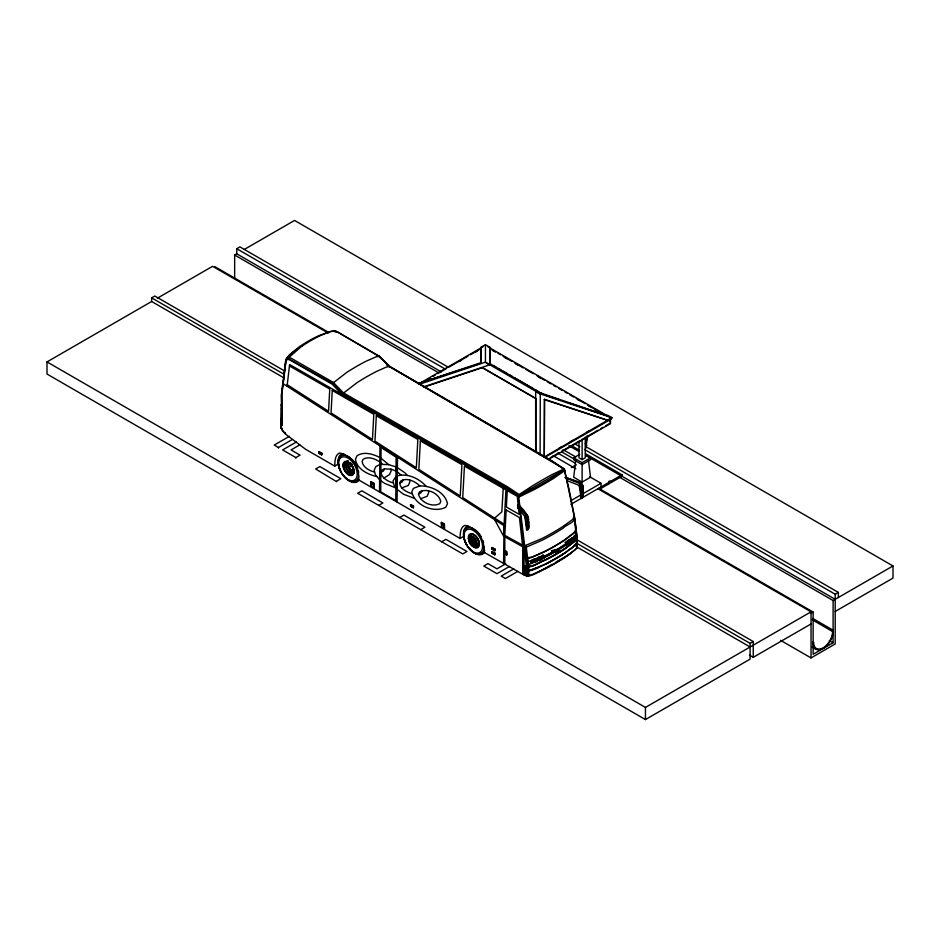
<?xml version="1.0" encoding="UTF-8"?>
<svg xmlns="http://www.w3.org/2000/svg" width="940" height="940" viewBox="0 0 940 940"><rect width="100%" height="100%" fill="white"/><g stroke="black" fill="none" stroke-linecap="round" stroke-linejoin="round"><path stroke-width="1.41" d="M350.785 467.121L350.785 464.513M379.513 491.961L379.948 445.877M397.056 502.089L397.514 457.181M297.052 349.116C292.411 352.899 285.443 356.424 285.29 363.24L282.952 383.579L504.052 525.695L503.57 534.637L504.815 536.822L522.711 546.751L522.711 574.246C529.925 579.475 537.974 571.262 544.801 569.053A229.29 110.485 -7.1 0 0 565.34 557.197L576.808 548.302L576.761 537.927L576.808 548.302M519.75 509.691L524.062 547.421L524.05 574.916M525.096 575.386L525.096 565.892L525.26 575.456M380.782 480.74L380.759 491.914L395.799 500.597L396.116 457.263L381.076 447.475L380.782 480.74L384.695 483.395L395.799 487.966L395.799 476.639L393.002 481.033L394.142 485.451L395.799 487.966M281.906 428.757L281.941 429.98L280.954 424.011L281.095 428.382L285.384 433.998L305.582 449.273L334.722 466.099C334.946 461.704 334.757 455.219 339.399 452.998C352.136 455.489 359.832 467.333 358.61 479.894L460.036 538.444L463.526 536.423M460.036 538.444C460.259 534.049 460.071 527.575 464.701 525.343C477.45 527.834 485.134 539.678 483.912 552.238L522.711 574.246M568.9 543.285L568.301 540.571L568.9 543.285L568.982 540.606L571.849 538.42L569.299 539.525M503.57 563.589L504.052 525.695M505.18 551.228L505.203 550.629L506.825 551.557L506.825 554.976L505.203 554.048L505.18 551.228L506.437 551.956L506.825 554.976M503.206 488.377L505.955 489.858L504.122 524.203L462.738 497.589L464.43 466.099L503.206 488.377L501.819 511.877L494.675 518.116M586.736 438.017C587.43 437.981 586.49 439.145 586.63 437.876M833.11 631.234C833.286 640.798 822.218 655.709 812.254 647.025M471.962 541.652L472.632 541.264L472.562 542.286M517.799 504.886L518.081 508.14L525.307 517.106L526.988 517.399L525.495 514.638L526.529 514.039L528.351 517.012L528.715 528.08L527.916 529.69L526.706 529.866L524.955 517.717L525.495 514.638C506.484 493.723 528.174 510.866 528.503 519.679M576.737 538.89L565.469 548.231A211.747 122.247 0 0 1 544.906 560.111C538.714 561.838 531.758 568.688 525.096 565.892L525.096 567.971L525.249 566.256C531.899 568.853 538.773 562.155 544.93 560.404A211.723 122.235 0 0 0 565.492 548.537L574.751 541.534L576.995 538.091L574.822 518.61L569.053 489.117L563.941 468.766L552.238 461.082L389.889 366.529L379.466 356.331L337.448 331.82C331.855 329.353 325.992 333.665 320.822 335.392A194.368 146.64 -84.4 0 0 301.153 346.743L285.901 360.09M470.106 537.727L470.916 538.867L471.833 537.833L470.106 537.727L471.422 537.257M470.916 538.867L470.564 537.751M471.774 538.373L470.964 537.222M473.29 545.294L474.207 544.248L475.017 545.4L473.29 545.294L474.665 544.272M474.16 545.893L473.349 544.742M474.207 544.248L475.017 545.4M525.096 567.971L525.296 565.927C531.899 568.524 538.714 561.791 544.824 560.076A215.918 124.656 0 0 0 565.281 548.255L574.528 541.311L576.561 538.996L576.584 537.751M281.718 393.731L286.148 359.092L289.485 354.909L298.72 347.236A196.225 160.211 60 0 1 318.472 335.827L329.74 331.667L334.852 330.974L336.602 331.585L379.631 356.73L390.041 366.917L564.047 468.884L551.263 474.994A294.514 86.233 -42.5 0 0 532.263 485.968L518.069 495.239L506.284 487.613L342.489 393.884L332.466 383.461L288.427 358.634M342.137 394.577L332.126 384.154L289.873 359.961A5.429 3.337 63 0 0 285.772 362.335L281.765 395.023L281.765 425.373L281.483 394.553L282.893 382.251M289.45 365.977L329.752 389.031L328.554 411.285L287.264 384.719L287.088 386.164L289.626 364.532L506.037 488.365L517.693 495.65L519.232 505.544M575.809 459.754L573.706 477.226L582.119 482.079L590.52 477.226L588.417 459.754M527.411 566.738L527.505 576.22M518.116 505.72L518.351 504.569M583.235 491.62L582.777 485.592L580.955 482.62L579.91 483.219L579.381 486.297L581.12 498.447L582.683 496.649L582.318 486.944M526.635 566.597L526.741 576.126M581.12 498.447L581.825 498.365L582.189 496.238L580.861 486.697L582.447 485.369L582.929 488.26M525.307 517.106L525.989 514.204L518.069 504.58M285.384 433.998L285.349 432.565M281.459 423.987L281.495 425.209L280.708 424.798L281.765 425.373L281.483 394.553M281.095 428.382L281.342 427.582M576.197 529.631L573.917 532.78L564.658 539.807M576.937 541.992L576.948 543.261L571.062 548.796M286.947 358.951L287.323 357.799L290.801 358.034L333.348 382.427L343.37 392.849L507.048 486.521L518.469 494.088M576.784 541.934L576.772 543.179L574.751 545.482L565.516 552.438A214.672 123.939 0 0 1 545.071 564.247L528.95 570.792M470.024 543.285L471.034 542.321L471.704 543.579L470.353 543.908L471.034 542.321M470.846 544.072L470.176 542.827M473.255 540.006L474.771 539.207L474.947 540.288L474.089 540.794L473.255 540.006L474.771 539.207M474.277 539.043L474.947 540.288M474.089 540.794L473.419 539.548M587.371 435.678L586.924 436.348M577.278 547.045L574.986 549.971L565.716 556.715A213.686 101.168 -7.7 0 1 545.165 568.582L533.074 574.176L527.669 575.68M585.268 443.809L588.193 435.643M527.563 571.109L538.526 567.349M481.033 347.248L481.245 363.181L481.033 347.248L485.44 344.698L489.858 347.248L489.646 363.451L543.155 394.353L540.676 392.92M607.322 415.738L536.094 391.381M813.135 641.715L813.664 642.455A13.372 7.72 -60 0 0 823.123 647.918A13.372 7.72 -60 0 0 832.582 631.539L833.11 630.188L812.771 618.45M535.142 561.509L534.566 558.665L531.241 560.593L535.624 559.277L535.812 561.756L531.241 562.966L535.142 561.509L534.566 558.665L535.624 559.277M536.869 561.415L537.41 560.604L535.659 558.936L535.659 561.309L536.869 561.415L539.819 559.218L538.996 557.02L536.764 558.301M543.602 558.008L543.038 555.164L543.602 558.008L539.701 559.453L540.3 559.805L539.701 557.079L541.922 555.798M575.21 537.868L572.272 540.077L574.963 538.526L574.375 535.683L574.552 538.82L565.904 545.4L564.975 544.871L568.888 543.414L568.301 540.571M571.52 538.244L572.107 541.076L568.195 542.533L569.17 543.097L568.982 540.606L568.195 540.159L569.417 540.712L569.417 542.627M528.844 575.997L528.75 566.914M527.328 566.761L524.673 545.823L542.251 538.432A213.286 97.502 -8.7 0 0 562.848 526.529L572.178 519.844L574.516 517.047M411.967 493.77C406.95 492.008 400.464 489.223 399.688 483.242L400.675 481.033C407.055 477.179 415.022 481.397 419.898 485.898C431.131 485.804 444.902 491.855 447.475 503.629L445.901 507.154C433.939 513.593 414.798 505.309 411.802 491.89L413.365 488.365L419.898 485.898M418.488 494.088L419.463 491.89C427.019 487.778 438.792 493.112 440.778 501.42L439.803 503.629C432.329 507.682 420.392 502.43 418.488 494.088L421.003 492.772L422.001 490.586M380.759 464.348L388.643 464.642L395.799 466.851L395.799 470.964L390.899 469.142L384.401 468.872L383.414 471.069L380.759 472.397C381.934 478.202 387.914 481.433 393.167 482.913M403.201 479.729L402.203 481.926L399.688 483.242M380.759 472.397L381.875 470.188L384.401 468.872M281.765 423.822L281.201 424.198L281.777 404.482L281.941 424.539L281.13 423.752L281.389 404.494M281.389 408.841L281.941 410.075M281.389 418.97L281.941 420.204M525.742 570.192C530.806 572.719 539.678 566.491 545.118 564.458A212.605 122.74 0 0 0 565.668 552.591L574.928 545.423L576.937 543.085L576.937 541.828M532.451 563.06L535.389 560.863M540.911 559.559L543.861 557.361M566.197 544.965L569.147 542.756M586.924 438.78L586.501 437.711L587.371 438.111M544.495 399.277L544.284 456.981L544.495 399.277L607.534 420.286L611.952 417.736L607.534 415.186M469.001 539.019L470.118 538.162L470.623 539.454L469.753 539.96L469.001 539.019L470.916 537.774M469.753 539.96L470.87 539.102M476.122 544.096L475.005 544.953L474.5 543.661L475.37 543.155L476.122 544.096L474.207 545.353M474.254 544.013L475.37 543.155M607.534 420.286L544.284 399.582M564.799 470.576L553.249 478.613A276.219 93.413 -15.3 0 1 534.073 489.681L518.751 497.166L524.673 545.823M485.44 344.698L485.44 362.147L419.076 384.366M543.849 457.24L611.952 417.736L540.288 393.919L540.089 454.889M332.466 383.461L346.766 372.404A190.514 88.619 -51.8 0 1 366.236 361.16L376.106 356.801L379.466 356.331M342.489 393.884L356.906 382.756A193.793 90.146 -51.8 0 1 376.541 371.429L386.493 367.011L389.889 366.529M574.74 535.894L572.096 538.209L572.284 540.7M579.381 486.297L580.039 486.556L581.707 498.353L583.141 496.661L583.047 490.328M527.082 514.697L526.13 515.249L525.942 517.388L527.352 517.999L527.916 523.968L526.952 529.103L527.916 529.69M580.767 497.754L582.342 492.548L581.778 486.579L580.544 483.83L581.508 483.278L582.142 485.545L580.955 482.62L565.304 477.309L581.014 483.442M568.7 540.806L565.704 542.921L565.904 545.4M471.633 538.221L472.468 538.385L472.28 539.266L471.633 538.221L472.844 537.492L473.149 538.761L472.844 537.492M471.633 544.589L472.468 544.754L472.28 545.635L471.633 544.589L472.844 543.849L473.149 545.13L472.844 543.849M283.88 377.845L151.645 301.493L151.645 297.851L154.795 296.029L284.385 370.853M441.318 371.911L236.751 253.812L236.751 248.712L239.912 246.891L448.286 367.199M576.267 543.003L750.096 643.371L750.096 659.14L645.451 719.558L47 374.038L47 361.912L151.645 301.493M157.309 298.227L212.593 266.314L328.213 333.065M234.659 278.322L234.659 255.022L236.751 253.812M244.294 249.464L294.549 220.442L893 565.962L893 578.088L835.202 611.458M289.367 436.336L274.233 445.066L278.44 447.499L292.305 439.485M296.511 441.918L282.635 449.931L295.865 457.569L300.072 455.136L291.048 449.931L299.813 444.867M419.005 383.72L482.937 346.813M421.52 382.98L424.022 381.534M426.525 380.089L430.285 377.915M432.799 376.47L435.302 375.025M437.805 373.568L446.582 368.504M449.097 367.058L467.897 356.201M470.399 354.756L479.177 349.692M459.049 361.571L461.552 360.114M475.382 352.136L477.896 350.679M318.813 451.776L321.856 453.197L321.562 454.807L318.813 453.221L318.813 451.776L321.856 453.197M318.813 453.221L321.856 454.643M485.44 362.147L489.435 364.931L423.482 386.916M334.722 466.099L338.318 464.019M336.661 481.115L340.856 478.683L319.847 466.557L315.64 468.978L336.661 481.715M370.936 481.868L373.979 483.289L373.697 484.911L373.697 483.466L370.936 481.868L370.936 483.313L374.132 485.193L374.132 488.036L371.171 486.321L371.171 483.477L371.288 486.321L374.132 488.036M370.936 483.313L373.979 484.746M540.5 393.93L535.671 391.628L535.671 452.352M378.691 505.379L382.886 502.947L361.877 490.821L357.67 493.241L462.75 553.918L466.957 551.486L445.936 539.348L441.73 541.781M410.533 504.733L413.577 506.155L413.295 507.764L410.533 506.178L410.533 504.733L413.577 506.155M410.533 506.178L413.577 507.6M399.7 517.517L403.906 515.085L424.927 527.222L420.721 529.643M558.936 448.274L561.45 446.829M570.251 441.741L572.765 440.296M586.595 432.306L589.11 430.861M545.094 457.228L611.529 418.864L611.529 418.159L487.966 346.825M550.17 457.839L558.995 452.751M561.521 451.294L580.427 440.366M582.953 438.921L598.087 430.179M600.601 428.722L603.127 427.265M605.642 425.808L609.425 423.635M548.878 459.19L610.483 423.635L610.483 418.523M441.365 522.523L444.409 523.956L444.115 525.566L444.115 524.12L441.365 522.523L441.365 523.98L444.503 525.824L444.503 528.656L441.541 526.952L441.541 524.109L444.503 525.824M441.365 523.98L444.409 525.401M587.159 438.204L586.313 445.56A5.664 3.266 -60 0 1 585.268 449.32M585.714 455.042L590.52 457.815L590.52 459.754L582.119 464.607L573.706 459.754L573.706 457.815L579.71 454.349M578.958 441.683L578.958 457.815L582.119 459.637L585.268 457.815L585.268 437.253M571.426 467.627L576.361 464.771M573.706 457.815L582.119 462.668L590.52 457.815M518.081 508.14L518.704 507.776M469.26 538.667L470.623 538.456M470.964 538.326L471.833 537.833M469.26 539.666L470.623 539.454M470.458 538.843L471.316 538.35M471.798 538.867L473.325 537.891M469.048 540.782L470.776 540.676L469.565 541.887L469.048 540.782L469.918 541.17L469.565 541.887M472.28 539.266L473.49 538.526M469.107 541.381L470.317 540.171M469.918 541.17L470.776 540.676M473.596 540.629L475.099 539.83M470.658 542.991L471.528 542.486M470.353 543.908L471.868 543.109M474.289 541.84L475.558 541.229L476.075 542.345L475.205 542.838L474.289 541.84L475.205 542.838M474.348 542.451L475.558 541.229M475.158 542.227L476.016 541.734M474.806 542.944L476.075 542.345M471.798 545.223L473.325 544.26M472.28 545.635L473.49 544.894M474.5 543.661L475.863 543.449M474.5 544.66L475.863 544.448M473.701 545.87L474.559 545.365M524.955 517.717L527.352 517.999L528.351 517.012L526.435 518.116L527.763 527.657L526.706 529.866M570.862 500.703L601.024 483.289L601.024 486.932M491.984 547.703L495.028 549.125L494.746 550.746L491.984 549.148L491.984 547.703L495.028 549.125M491.984 549.148L495.028 550.582M570.862 504.345L609.12 482.255A1.187 0.681 0 0 1 609.12 481.292A1.187 0.681 0 0 1 610.8 481.292L622.045 474.794L622.045 476.251L610.8 482.749A1.187 0.681 0 0 0 609.12 482.749A1.187 0.681 0 0 0 609.12 483.712L599.238 489.423L599.238 487.966M491.984 551.756L495.028 553.178L494.746 554.788L491.984 553.202L491.984 551.756L495.028 553.178M491.984 553.202L495.028 554.624M505.767 563.777L497.002 568.829L487.966 563.624L483.771 566.045L497.002 573.682L509.609 566.409M513.816 568.829L501.208 576.114L505.403 578.535L518.01 571.262M531.241 560.593L532.439 561.145L535.13 559.594M567.196 541.217L564.975 542.498L566.738 544.143M574.951 536.599L572.26 538.15L572.801 539.266M536.869 559.5L539.548 557.949M569.417 540.712L572.096 539.161M539.701 557.079L540.899 557.643L543.59 556.092M566.197 543.038L568.888 541.487M537.88 560.029L535.659 561.309L543.966 558.066L543.038 555.164M537.41 560.604L539.819 559.218M569.957 541.816L572.366 540.429M538.268 572.284L552.027 564.341M555.775 562.179L570.78 553.519M750.096 643.371L753.245 641.55L753.245 657.318L749.439 655.121M584.903 449.708L835.202 594.233L838.363 592.412L838.363 597.499M47 361.912L645.451 707.42L811.044 611.823L811.044 657.93L835.202 643.971L835.202 594.233M811.044 613.28L813.135 612.058L813.135 654.287L833.11 642.76L833.11 600.531L619.648 477.297M833.11 600.531L893 565.962M753.245 657.318L811.044 623.948M518.751 497.166L518.434 495.744L533.25 487.296A288.392 8.389 -28.8 0 0 552.297 476.298L564.611 469.706L552.979 477.591A280.59 83.202 -17.3 0 1 533.861 488.624L518.081 496.367M383.908 478.049L389.512 474.594L391.087 471.069L390.899 469.142M379.513 464.654L375.777 466.663L374.202 470.188L375.354 474.606L379.525 479.682M540.101 557.314L543.766 555.587M371.288 484.1L374.132 485.193M535.659 558.947L539.772 557.467L540.3 559.805M481.033 362.64L417.983 383.649L479.87 363.639M425.021 386.763L482.361 367.657L535.882 398.56L535.882 451.141M470.834 541.276L469.965 540.888M334.511 331.491L335.85 331.256M426.243 486.344C419.193 478.589 407.619 472.844 397.056 475.946L397.056 489.329L403.495 494.24L414.199 498.271M401.756 487.907L408.301 485.44L409.875 481.926L409.699 479.988M420.544 498.764L427.101 496.297L428.675 492.772L428.499 490.845M472.632 542.286L471.951 541.182M526.341 529.173L526.952 529.103L525.625 517.975M581.707 498.353L582.342 498.271M582.471 497.671L583.07 492.125M441.541 526.952L444.503 528.656M582.683 496.649L582.777 487.331L582.542 485.122L581.649 484.582M528.715 528.08L528.045 529.091L528.868 526.365L528.621 521.747M522.711 546.751L526.259 547.174L542.474 540.089A214.402 99.863 -8.2 0 0 563.13 528.163C564.87 525.378 577.677 521.394 573.412 517.482M554.506 550.969L552.062 550.699L554.482 550.664L554.612 552.414L559.288 551.04L556.233 550.676L556.139 549.407L551.451 550.781L554.518 551.122M281.13 404.94L281.941 405.739M580.039 486.556L582.565 486.121L582.542 485.122M527.563 570.944L525.625 570.228M581.096 486.156L567.948 480.963M376.611 476.568C367.74 474.395 357.071 469.26 355.414 459.331L356.977 455.806C363.815 451.153 372.687 454.055 379.513 457.287M374.379 472.068C369.185 470.564 363.016 467.403 362.1 461.528L363.075 459.331C368.221 456.041 374.86 458.708 379.513 461.728M471.704 543.579L470.881 542.791M544.53 394.812L559.547 399.805M567.736 402.543L601.87 413.917M586.255 438.451L586.807 437.605M565.081 477.591L580.544 483.83M472.409 542.227C474.853 543.32 472.045 538.62 471.915 541.452M491.749 349.715L494.264 351.172M498.047 353.358L500.574 354.803M503.1 356.26L511.924 361.36M514.438 362.816L523.274 367.916M525.789 369.373L533.356 373.732M537.139 375.918L544.707 380.289M547.221 381.746L551.005 383.931M553.531 385.388L556.057 386.834M558.572 388.291L562.355 390.476M564.881 391.933L567.396 393.39M569.922 394.847L573.706 397.032M576.232 398.49L578.746 399.947M581.273 401.404L585.056 403.577M587.571 405.034L590.097 406.491M592.623 407.948L605.231 415.233M493.018 350.702L495.545 352.159M504.392 357.271L506.919 358.728M515.755 363.827L518.281 365.284M538.491 376.952L541.017 378.409M577.642 399.559L580.168 401.016M589.004 406.127L591.53 407.584M595.243 409.981L596.301 410.592M493.382 365.613L495.873 367.046M498.353 368.48L500.844 369.925M503.335 371.359L507.071 373.509M509.562 374.954L512.042 376.388M514.533 377.821L533.203 388.608M535.694 390.041L538.185 391.475M485.228 362.123L540.288 393.919M586.255 438.087L587.23 438.522M585.796 444.644L586.842 445.255M585.514 446.43L838.363 592.412M236.751 248.712L445.137 369.021M574.74 443.845L579.816 446.782M571.602 445.678L579.169 450.048M585.479 453.691L622.045 474.794M568.982 445.736L579.063 451.564M586.63 455.935L620.682 475.593L620.682 477.038M621.751 476.087L835.202 599.321M234.659 255.022L437.946 372.393M563.154 449.696L575.774 456.981M561.791 451.94L574.411 459.225M557.773 453.056L575.351 463.209M553.108 455.63L575.809 468.731M589.674 476.745L601.024 483.289M214.684 266.549L329.047 332.572M599.685 488.824L813.135 612.058M597.875 488.753L811.044 611.823M812.254 619.801L832.582 631.539M829.292 640.563L833.11 642.76M813.452 647.519L817.26 649.716M780.541 640.328L811.044 657.93M576.878 539.725L753.245 641.55M151.645 297.851L283.774 374.144M576.079 546.539L750.096 647.002M543.038 557.538L543.966 558.066M538.984 557.02L539.772 557.467L539.96 559.958L538.984 559.394L539.56 559.864M534.566 561.039L535.812 561.756M505.18 553.895L506.437 554.624M386.399 364.802L390.041 366.917M472.691 542.345L472.056 541.851M562.79 468.496L551.475 460.87L389.195 366.389L378.797 356.19M380.759 457.968L388.643 464.642M527.222 516.001L528.022 516.788M401.11 475.041L397.056 471.68L397.056 467.415L405.046 472.867L407.443 475.499M380.794 462.691L382.31 464.184M816.061 649.223L814.228 647.366A14.112 8.155 -60 0 1 813.135 642.76M472.632 541.887C475.229 543.39 471.974 538.279 472.373 541.475M282.916 431.155L285.102 433.469M525.989 514.204L526.588 514.873M535.882 398.56L482.361 367.657M564.517 469.554L574.575 518.257L576.232 529.937L573.964 533.097L564.693 540.124A210.478 121.519 0 0 1 544.096 552.015L531.923 557.373L527.869 558.536L525.084 558.243L531.876 557.056L544.048 551.71A210.501 121.542 0 0 0 564.67 539.819M577.113 547.573L577.019 546.011M494.593 519.609L503.57 536.117M540.899 557.643L541.452 558.748M532.439 561.145L532.98 562.249M475.111 543.52L475.37 544.166M475.005 543.955L475.252 544.601M469.871 538.526L470.118 539.172M469.753 538.961L470.012 539.595M574.234 517.729L576.89 541.005M609.332 419.663L609.719 421.966L609.719 421.108M524.062 547.421L526.529 566.609M575.926 529.161L576.396 532.921M526.071 545.541L528.726 566.62M528.115 516.542L528.574 522.499M571.849 538.42L572.037 540.899M535.976 559.124L536.164 561.615M531.605 560.804L531.793 563.283M527.892 518.375L528.127 522.264M645.451 707.42L645.451 719.558M610.8 481.292L610.8 482.749M609.12 482.255L609.12 483.712M582.119 439.25L582.119 459.637M582.119 462.668L582.119 482.079M525.249 566.256L525.249 568.054M505.203 550.629L505.203 554.048M504.815 536.822L504.815 564.317M494.746 549.289L494.746 550.746M494.746 553.343L494.746 554.788M492.266 547.538L492.266 548.984M489.858 347.248L489.858 364.697M443.974 526.059L443.974 528.28M441.647 522.358L441.647 523.803M413.295 506.319L413.295 507.764M410.827 504.569L410.827 506.014M373.603 485.44L373.603 487.66M371.23 481.703L371.23 483.148M321.562 453.362L321.562 454.807M319.095 451.611L319.095 453.056M295.865 457.569L295.865 458.168M281.683 405.692L281.683 424.504M278.44 447.499L278.44 448.11M301.211 346.343A198.845 149.954 24.3 0 1 303.35 345.004M335.122 331.996A5.429 2.914 57.1 0 1 337.754 332.313M565.668 552.426A212.499 122.682 0 0 1 545.118 564.282M353.934 469.683A4.254 2.456 60 0 1 350.444 469.988A4.254 2.456 60 0 1 348.082 464.865A4.254 2.456 60 0 1 351.078 463.479M351.548 463.796A4.254 2.456 60 0 1 352.007 464.196M353.581 468.402A3.549 2.045 60 0 1 351.078 469.847A3.549 2.045 60 0 1 348.564 465.512A3.549 2.045 60 0 1 351.078 464.066M351.466 464.325A3.549 2.045 60 0 1 352.206 465.03M353.452 467.439A3.549 2.045 60 0 1 353.546 467.932M353.863 473.114A6.733 3.889 60 0 1 346.649 468.296A6.733 3.889 60 0 1 348.34 461.14M353.757 473.596A7.085 4.089 60 0 1 346.402 469.013A7.085 4.089 60 0 1 347.271 461.07M354.098 472.609A6.733 3.889 60 0 1 348.317 467.944A6.733 3.889 60 0 1 348.082 461M349.539 463.866A4.254 2.456 60 0 1 350.068 462.68M353.616 472.056A6.38 3.678 60 0 1 349.562 468.978M349.034 468.132A6.38 3.678 60 0 1 348.2 461.611M469.178 536.893A7.085 4.089 60 0 1 474.653 535.201A7.085 4.089 60 0 1 479.13 543.849A7.085 4.089 60 0 1 474.124 546.434M472.573 545.259A7.085 4.089 60 0 1 471.845 544.495M470.576 542.697A7.085 4.089 60 0 1 470.071 541.71M469.659 540.7A7.085 4.089 60 0 1 469.178 538.702M469.424 537.081A6.733 3.889 60 0 1 474.618 535.471A6.733 3.889 60 0 1 478.883 543.684A6.733 3.889 60 0 1 474.124 546.152M469.495 539.725A4.958 2.867 60 0 1 474.406 538.432A4.958 2.867 60 0 1 475.041 545.776A4.958 2.867 60 0 1 469.495 539.725A6.733 3.889 60 0 1 469.424 538.796M475.487 542.028A3.184 1.845 60 0 1 473.149 543.684A3.184 1.845 60 0 1 471.081 539.219A3.184 1.845 60 0 1 474.289 539.419M474.865 540.23A3.184 1.845 60 0 1 475.088 540.664M484.112 546.751A14.535 8.389 60 0 1 473.842 552.685A14.535 8.389 60 0 1 463.561 534.884A14.535 8.389 60 0 1 473.842 528.95M475.44 530.031A14.535 8.389 60 0 1 481.104 536.623M482.995 540.712A14.535 8.389 60 0 1 483.606 542.791M484.664 550.253A15.24 8.801 60 0 1 468.073 546.892A15.945 9.212 60 0 0 484.746 552.038M469.518 526.576A15.24 8.801 60 0 0 466.792 544.883A15.945 9.212 60 0 1 468.073 525.954M358.645 476.157A14.535 8.389 60 0 1 346.884 479.236A14.535 8.389 60 0 1 338.353 460.729A14.535 8.389 60 0 1 350.103 457.651M351.678 458.99A14.535 8.389 60 0 1 357.647 468.343M358.269 470.423A14.535 8.389 60 0 1 358.645 472.444M358.669 479.306A15.24 8.801 60 0 1 342.736 474.524M341.443 472.514A15.24 8.801 60 0 1 339.469 468.214M338.823 466.04A15.24 8.801 60 0 1 344.181 454.196M359.409 479.659A15.945 9.212 60 0 1 345.873 478.319M344.24 476.592A15.945 9.212 60 0 1 342.724 474.653M341.385 472.55A15.945 9.212 60 0 1 342.724 453.585M526.811 561.991L526.729 564.564L531.006 563.788L530.771 560.757L526.811 561.991M507.224 490.586L506.378 507.024L519.091 514.298L517.294 496.344L507.224 490.586M332.267 390.476L331.068 412.907L372.452 439.521L373.815 414.317L332.267 390.476M376.329 415.774L374.954 441.13L416.338 467.744L417.853 439.45L376.329 415.774M420.368 440.884L418.852 469.354L460.236 495.979L461.904 464.654L420.368 440.884M506.178 509.997L504.815 535.377L522.523 545.13L519.444 517.552L506.178 509.997M576.596 532.91L575.115 535.154L575.362 538.185L576.843 535.965L576.596 532.91M472.08 540.618L472.021 540.7A1.774 1.022 60 0 0 474.007 542.744A1.774 1.022 60 0 0 473.772 540.124A1.774 1.022 60 0 0 472.021 540.582M556.01 549.665L554.612 550.464L554.741 552.168L556.139 551.357L556.01 549.665M558.689 551.122L556.245 550.852L558.689 551.122M544.613 556.48L544.589 556.174A212.135 122.47 0 0 0 565.175 544.295L565.198 544.589A212.099 122.459 0 0 1 544.613 556.48M544.683 557.385L544.66 557.079A211.935 122.353 0 0 0 565.234 545.2L565.257 545.505A211.9 122.341 0 0 1 544.683 557.385M343.264 466.052A7.438 4.301 60 0 0 351.595 475.147A7.438 4.301 60 0 0 350.632 464.125A7.438 4.301 60 0 0 343.264 466.052M343.018 465.946A7.802 4.5 60 0 0 351.736 475.464A7.802 4.5 60 0 0 350.738 463.925A7.802 4.5 60 0 0 343.018 465.946M343.793 466.005A7.085 4.089 60 0 0 351.724 474.665A7.085 4.089 60 0 0 350.82 464.172A7.085 4.089 60 0 0 343.793 466.005M348.54 466.099A3.184 1.845 60 0 0 352.112 470A3.184 1.845 60 0 0 351.701 465.277A3.184 1.845 60 0 0 348.54 466.099M468.602 538.432A7.438 4.301 60 0 0 476.933 547.515A7.438 4.301 60 0 0 475.981 536.505A7.438 4.301 60 0 0 468.602 538.432M468.355 538.314A7.802 4.5 60 0 0 477.074 547.844A7.802 4.5 60 0 0 476.075 536.293A7.802 4.5 60 0 0 468.355 538.314M468.99 539.49A5.675 3.278 60 0 0 475.335 546.422A5.675 3.278 60 0 0 474.606 538.021A5.675 3.278 60 0 0 468.99 539.49M468.707 539.654A5.675 3.278 60 0 0 475.053 546.587A5.675 3.278 60 0 0 474.324 538.185A5.675 3.278 60 0 0 468.707 539.654M468.954 539.772A5.311 3.067 60 0 0 474.9 546.269A5.311 3.067 60 0 0 474.218 538.397A5.311 3.067 60 0 0 468.954 539.772M470.74 540.288A3.184 1.845 60 0 0 474.301 544.189A3.184 1.845 60 0 0 473.901 539.466A3.184 1.845 60 0 0 470.74 540.288M471.727 540.747A1.774 1.022 60 0 0 473.713 542.909A1.774 1.022 60 0 0 473.49 540.288A1.774 1.022 60 0 0 471.727 540.747M464.043 536.94A13.113 7.567 60 0 0 478.719 552.955A13.113 7.567 60 0 0 477.038 533.544A13.113 7.567 60 0 0 464.043 536.94M338.706 464.572A13.113 7.567 60 0 0 353.37 480.587A13.113 7.567 60 0 0 351.701 461.176A13.113 7.567 60 0 0 338.706 464.572"/></g></svg>
